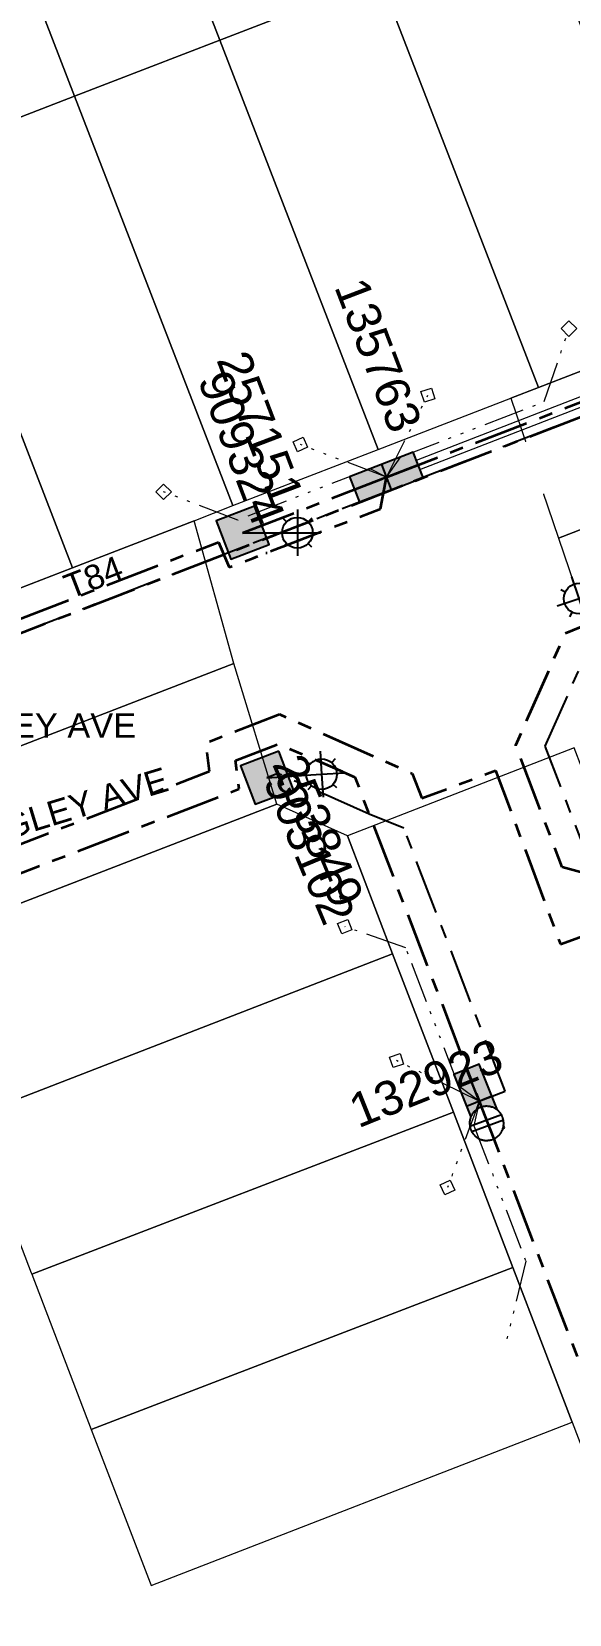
# Model space of a CAD drawing. Header units: metres. Extents: x 0 to 311505, y 0 to 6270811.
# Drawn here: x 310655.1 to 310694.4, y 6270060.7 to 6270176.5 of the extents above; entities that cross this region are included whole.
import ezdxf
from ezdxf import colors
from ezdxf.entities.mleader import LeaderData, LeaderLine
from ezdxf.enums import TextEntityAlignment as Align
from ezdxf.math import Vec2, Vec3

# ---------------------------------------------------------------- set-up
doc = ezdxf.new("R2010")
doc.units = ezdxf.units.M
doc.linetypes.add('Cable Exist UG', pattern=[7, 4, -1, 1, -1])
doc.linetypes.add('PHANTOMX2', pattern=[6.6, 3, -0.75, 0.2, -0.75, 0.2, -0.75, 0.2, -0.75])
doc.layers.get('0').update_dxf_attribs({"color": 6})
for name, color, linetype, lineweight in [('_User Miscellaneous1', 30, 'Continuous', 13), ('_User_HV_Exist', 1, 'Continuous', 35), ('_User_LV_Exist', 5, 'Continuous', 35), ('Cadastre Land Parcels_SP_EXT', 118, 'Continuous', 15), ('Cadastre Roads_SP_EXT', 218, 'Continuous', 15), ('Mains_HV_EXT', 13, 'Continuous', 25), ('Mains_LV_EXT', 163, 'Continuous', 25), ('Mains_LV_SL_EXT', 135, 'Continuous', 25), ('Services_SP_EXT', 42, 'PHANTOMX2', 20)]:
    doc.layers.add(name, color=color, linetype=linetype, lineweight=lineweight)
for name, color, linetype in [('Equip_LV_EXT', 7, 'Continuous'), ('Equip_SP_SL_EXT', 7, 'Continuous'), ('Notes', 7, 'Continuous'), ('SupportsUG_SP_LV_EXT', 7, 'Continuous'), ('SupportsUG_SP_LV_SL_EXT', 7, 'Continuous')]:
    doc.layers.add(name, color=color, linetype=linetype)
doc.styles.add('ARIAL', font='arial.ttf', dxfattribs={"height": 2})
doc.styles.add('COLUMN_LABEL', font='arial.ttf', dxfattribs={"height": 2})
doc.styles.add('iecARIAL', font='arial.ttf', dxfattribs={"height": 2})
doc.styles.add('POLE_LABEL', font='arial.ttf', dxfattribs={"height": 2})
doc.styles.add('SL_LABEL', font='arial.ttf', dxfattribs={"height": 2})
doc.styles.get("Standard").update_dxf_attribs({"font": 'arial.ttf'})

# ---------------------------------------------------------------- blocks, each defined once
blk = doc.blocks.new('COLUMN_EXT')
blk.add_hatch(color=256).paths.add_polyline_path([(1.5, -1.5), (1.5, 1.5), (-1.5, 1.5), (-1.5, -1.5)])
blk.add_lwpolyline([(1.5, 1.5), (-1.5, 1.5), (-1.5, -1.5), (1.5, -1.5)], close=True)
at = {"flags": 1}
blk.add_attdef('Z', (-1.81, 2.35), '', height=0.2, rotation=180, dxfattribs=at)
at = {"flags": 9}
for tag, p in [('STREETNAME', (-1.81, 1.6)), ('LOCATION', (-1.81, 1.4)), ('SUBURB', (-1.81, 1.8)), ('LEGEND', (-1.81, 1.2)), ('NOTES', (-1.81, 2)), ('COLUMN_TYPE', (-1.81, 0.4)), ('OWNED_BY', (-1.81, 0.6)), ('USAGE', (-1.81, 1)), ('STATE', (-1.81, 0.8))]:
    blk.add_attdef(tag, text='', height=0.2, rotation=180, dxfattribs=at).set_placement(p, align=Align.MIDDLE_LEFT)
for tag, style, p in [('STRUCTURE_PLANT_NUMBER', 'POLE_LABEL', (-1.81, -0.03)), ('STREET_CODE', 'COLUMN_LABEL', (-1.81, 0.2))]:
    blk.add_attdef(tag, text='', height=0.2, rotation=180, dxfattribs=dict(at, style=style)).set_placement(p, align=Align.MIDDLE_LEFT)
at = {"style": 'COLUMN_LABEL', "width": 0.9, "flags": 8}
blk.add_attdef('ASSET_NUM', text='', height=2, rotation=270, dxfattribs=at).set_placement((2, -4), align=Align.MIDDLE_LEFT)
blk = doc.blocks.new('PILLAR_EXT')
blk.add_hatch(color=256).paths.add_polyline_path([(-2.5, 1), (-2.5, -1), (2.5, -1), (2.5, 1)])
for p, q in [((-2.5, 0), (2.5, 0)), ((0, 1), (0, -1))]:
    blk.add_line(p, q)
at = {"ltscale": 10}
blk.add_line((2.5, 0), (-2.5, 0), dxfattribs=at)
blk.add_lwpolyline([(-2.5, -1), (-1.25, -1), (1.25, -1), (2.5, -1), (2.5, 1), (-2.5, 1)], close=True)
at = {"width": 0.9, "flags": 8}
blk.add_attdef('ASSET_NUM', text='', height=2, rotation=90, dxfattribs=at).set_placement((-2, 4), align=Align.MIDDLE_LEFT)
for tag, p, flags in [('OWNED_BY', (0, -0.2), 9), ('STATE', (0, -0.4), 9), ('SUPPORT_TYPE', (0, -0.6), 9), ('USAGE', (0, -0.8), 9), ('LEGEND', (0, -1), 9), ('LOCATION', (0, -1.2), 9), ('STREETNAME', (0, -1.8), 9), ('SUBURB', (0, -2), 1), ('NOTES', (0, -1.4), 9), ('PARENT', (0, -1.6), 9)]:
    blk.add_attdef(tag, p, '', height=0.2, dxfattribs=dict(flags=flags))
blk = doc.blocks.new('SL_LANTERN_EXT')
at = {"flags": 9}
for tag, p in [('LRATECODE', (-7.4, 0)), ('LOUTREACHVOCAB', (-7.2, 0)), ('LOUTREACH', (-7, 0)), ('LANTNUMBER', (-6.6, 0)), ('LNEW', (-6.4, 0)), ('LMASTVOCAB', (-6.2, 0)), ('LMAST', (-6, 0)), ('LLAMPVOCAB', (-5.8, 0)), ('LLAMP', (-5.6, 0)), ('LEXIST', (-5.4, 0)), ('LCHARGE3PERCENT', (-5.2, 0)), ('LCHARGE3', (-5, 0)), ('LCHARGE2PERCENT', (-4.8, 0)), ('LCHARGE2', (-4.6, 0)), ('LCHARGE1PERCENT', (-4.4, 0)), ('LCHARGE1', (-4.2, 0)), ('LCATEGORY', (-4, 0)), ('LBRACKETVOCAB', (-3.8, 0)), ('LBRACKET', (-3.6, 0)), ('LKINGHEIGHT', (-3.4, 0)), ('CREPLACE', (-3.2, 0)), ('CREMOVE', (-3, 0)), ('CNUMBER', (-2.8, 0)), ('CNEW', (-2.6, 0)), ('CEXIST', (-2.4, 0)), ('USAGE', (-2.2, 0)), ('STATE', (-2, 0)), ('OWNED_BY', (-1.8, 0)), ('ORIENTATION', (-1.6, 0)), ('OPERATING_VOLTAGE', (-1.4, 0)), ('NO_PHASES', (-1.2, 0)), ('LANTERN_TYPE', (-1, 0)), ('LANTERN_PURPOSE', (-0.8, 0)), ('CONTROL_TYPE', (-0.6, 0)), ('CONSTRUCTED_VOLTAGE', (-0.4, 0))]:
    blk.add_attdef(tag, text='', height=0.001, rotation=270, dxfattribs=at).set_placement(p, align=Align.MIDDLE_LEFT)
at = {"style": 'SL_LABEL', "flags": 9}
blk.add_attdef('STREET_CODE', text='', height=0.001, rotation=270, dxfattribs=at).set_placement((0, 0), align=Align.MIDDLE_LEFT)
at = {"flags": 1}
blk.add_attdef('Z', (0, 0), '', height=0.001, rotation=270, dxfattribs=at)
at = {"width": 0.9}
blk.add_attdef('LNUMBER', text='', height=1, dxfattribs=at).set_placement((7, -1), align=Align.MIDDLE_LEFT)
at = {"flags": 9}
for tag, p in [('LREMOVE', (0, -7.6)), ('LREPLACE', (0, -7.8)), ('LTYPE', (0, -8)), ('LTYPEVOCAB', (0, -8.2)), ('LEGEND', (0, -8.4)), ('SUBURB', (0, -8.6)), ('STREETNAME', (0, -8.8)), ('LOCATION', (0, -9)), ('NOTES', (0, -9.2)), ('MAINTAINED_BY', (0, -9.86))]:
    blk.add_attdef(tag, text='', height=0.001, dxfattribs=at).set_placement(p, align=Align.MIDDLE_LEFT)
blk.add_attdef('OPERATED_BY', (0, -9.61), '', height=0.001, dxfattribs=at)
at = {"transparency": 33554687}
blk.add_wipeout([(5.69, 0), (5.06, -1.06), (4, -1.69), (2.94, -1.06), (2.31, 0), (2.94, 1.06), (4, 1.69), (5.06, 1.06)], dxfattribs=at)
for p, q in [((4, 1.69), (4, 0)), ((0, 0), (4, 0)), ((2.94, 1.06), (3.2, 0.8)), ((5.06, 1.06), (4.8, 0.8)), ((2.94, -1.06), (3.2, -0.8)), ((4, 0), (5.69, 0)), ((4, 0), (4, -1.69)), ((5.06, -1.06), (4.8, -0.8))]:
    blk.add_line(p, q)
blk.add_circle((4, 0), 1.12)
blk = doc.blocks.new('*U371')
at = {"width": 0.9}
blk.add_attdef('LNUMBER', text='', height=1, rotation=108.2715, dxfattribs=at).set_placement((-1.25, 6.96), align=Align.MIDDLE_LEFT)
at = {"flags": 9}
for tag, p in [('LRATECODE', (-7.4, 0)), ('LOUTREACHVOCAB', (-7.2, 0)), ('LOUTREACH', (-7, 0)), ('LANTNUMBER', (-6.6, 0)), ('LNEW', (-6.4, 0)), ('LMASTVOCAB', (-6.2, 0)), ('LMAST', (-6, 0)), ('LLAMPVOCAB', (-5.8, 0)), ('LLAMP', (-5.6, 0)), ('LEXIST', (-5.4, 0)), ('LCHARGE3PERCENT', (-5.2, 0)), ('LCHARGE3', (-5, 0)), ('LCHARGE2PERCENT', (-4.8, 0)), ('LCHARGE2', (-4.6, 0)), ('LCHARGE1PERCENT', (-4.4, 0)), ('LCHARGE1', (-4.2, 0)), ('LCATEGORY', (-4, 0)), ('LBRACKETVOCAB', (-3.8, 0)), ('LBRACKET', (-3.6, 0)), ('LKINGHEIGHT', (-3.4, 0)), ('CREPLACE', (-3.2, 0)), ('CREMOVE', (-3, 0)), ('CNUMBER', (-2.8, 0)), ('CNEW', (-2.6, 0)), ('CEXIST', (-2.4, 0)), ('USAGE', (-2.2, 0)), ('STATE', (-2, 0)), ('OWNED_BY', (-1.8, 0)), ('ORIENTATION', (-1.6, 0)), ('OPERATING_VOLTAGE', (-1.4, 0)), ('NO_PHASES', (-1.2, 0)), ('LANTERN_TYPE', (-1, 0)), ('LANTERN_PURPOSE', (-0.8, 0)), ('CONTROL_TYPE', (-0.6, 0)), ('CONSTRUCTED_VOLTAGE', (-0.4, 0))]:
    blk.add_attdef(tag, text='', height=0.001, rotation=270, dxfattribs=at).set_placement(p, align=Align.MIDDLE_LEFT)
at = {"style": 'SL_LABEL', "flags": 9}
blk.add_attdef('STREET_CODE', text='', height=0.001, rotation=270, dxfattribs=at).set_placement((0, 0), align=Align.MIDDLE_LEFT)
at = {"flags": 1}
blk.add_attdef('Z', (0, 0), '', height=0.001, rotation=270, dxfattribs=at)
at = {"flags": 9}
for tag, p in [('LREMOVE', (0, -7.6)), ('LREPLACE', (0, -7.8)), ('LTYPE', (0, -8)), ('LTYPEVOCAB', (0, -8.2)), ('LEGEND', (0, -8.4)), ('SUBURB', (0, -8.6)), ('STREETNAME', (0, -8.8)), ('LOCATION', (0, -9)), ('NOTES', (0, -9.2)), ('MAINTAINED_BY', (0, -9.86))]:
    blk.add_attdef(tag, text='', height=0.001, dxfattribs=at).set_placement(p, align=Align.MIDDLE_LEFT)
blk.add_attdef('OPERATED_BY', (0, -9.61), '', height=0.001, dxfattribs=at)
at = {"transparency": 33554687}
blk.add_wipeout([(-1.78, 5.4), (-0.58, 5.14), (0.35, 4.33), (0.09, 3.12), (-0.72, 2.2), (-1.93, 2.46), (-2.86, 3.27), (-2.59, 4.47)], dxfattribs=at)
for p, q in [((-1.25, 3.8), (-1.78, 5.4)), ((-0.58, 5.14), (-0.75, 4.8)), ((-2.86, 3.27), (-1.25, 3.8)), ((-2.59, 4.47), (-2.26, 4.3)), ((-1.25, 3.8), (0.35, 4.33)), ((0, 0), (-1.25, 3.8)), ((-1.93, 2.46), (-1.76, 2.79)), ((0.09, 3.12), (-0.25, 3.29))]:
    blk.add_line(p, q)
blk.add_circle((-1.25, 3.8), 1.12)
blk = doc.blocks.new('CCP_EXT')
at = {"flags": 9}
for tag, p in [('STATE', (0, -1.8)), ('LEGEND', (0, -1.4)), ('LIFE_SUPPORT', (0, -1.6)), ('NOTES', (0, -2))]:
    blk.add_attdef(tag, text='', height=0.2, dxfattribs=at).set_placement(p, align=Align.MIDDLE_LEFT)
at = {"transparency": 33554687}
blk.add_wipeout([(0, 0.57), (0.57, 0), (0, -0.57), (-0.57, 0)], dxfattribs=at)
blk.add_lwpolyline([(-0.57, 0), (0, 0.57), (0.57, 0), (0, -0.57), (-0.57, 0)])
at = {"flags": 1}
blk.add_attdef('Z', (0, 0), '', height=0.2, dxfattribs=at)
at = {"flags": 9}
for tag, p in [('CCP_TYPE', (0, 0)), ('CONSTRUCTED_VOLTAGE', (0, -0.2)), ('OPERATING_VOLTAGE', (0, -0.6)), ('ORIENTATION', (0, -0.8)), ('OWNED_BY', (0, -1)), ('NO_PHASES', (0, -0.4)), ('USAGE', (0, -1.2))]:
    blk.add_attdef(tag, text='', height=0.2, dxfattribs=at).set_placement(p, align=Align.MIDDLE_LEFT)
blk = doc.blocks.new('LV_UG_LINKS_CLOSED_EXT')
at = {"layer": 'Equip_LV_EXT'}
for tag, flags, p in [('ACTUAL_STATUS', 9, (3, -2)), ('CONSTRUCTED_VOLTAGE', 9, (3, -2.2)), ('NO_PHASES', 9, (3, -2.4)), ('OPERATING_VOLTAGE', 9, (3, -2.6)), ('ORIENTATION', 9, (3, -2.8)), ('STATE', 9, (3, -3)), ('SWITCH_TYPE', 9, (3, -3.2)), ('USAGE', 9, (3, -3.4)), ('OWNED_BY', 9, (3, -3.8)), ('OPERATED_BY', 9, (3, -4)), ('TYPE', 9, (3, -4.6)), ('NOTES', 9, (3, -3.6)), ('MAINTAINED_BY', 9, (3, -4.2)), ('NUMBER_OF_PHASES', 9, (3, -4.4)), ('Z', 1, (3, -4.8))]:
    blk.add_attdef(tag, text='', height=0.2, dxfattribs=dict(at, flags=flags)).set_placement(p, align=Align.MIDDLE_LEFT)
at = {"transparency": 33554687}
blk.add_wipeout([(4, 1.25), (3.97, 1.25), (3.94, 1.25), (3.91, 1.25), (3.88, 1.24), (3.85, 1.24), (3.82, 1.24), (3.79, 1.23), (3.76, 1.23), (3.73, 1.22), (3.7, 1.21), (3.67, 1.2), (3.64, 1.2), (3.61, 1.19), (3.58, 1.18), (3.55, 1.17), (3.52, 1.15), (3.49, 1.14), (3.47, 1.13), (3.44, 1.12), (3.41, 1.1), (3.38, 1.09), (3.36, 1.07), (3.33, 1.06), (3.31, 1.04), (3.28, 1.02), (3.26, 1), (3.23, 0.99), (3.21, 0.97), (3.18, 0.95), (3.16, 0.93), (3.14, 0.91), (3.12, 0.88), (3.09, 0.86), (3.07, 0.84), (3.05, 0.82), (3.03, 0.79), (3.01, 0.77), (3, 0.74), (2.98, 0.72), (2.96, 0.69), (2.94, 0.67), (2.93, 0.64), (2.91, 0.62), (2.9, 0.59), (2.88, 0.56), (2.87, 0.53), (2.86, 0.51), (2.85, 0.48), (2.83, 0.45), (2.82, 0.42), (2.81, 0.39), (2.8, 0.36), (2.8, 0.33), (2.79, 0.3), (2.78, 0.27), (2.77, 0.24), (2.77, 0.21), (2.76, 0.18), (2.76, 0.15), (2.76, 0.12), (2.75, 0.09), (2.75, 0.06), (2.75, 0.03), (2.75, 0), (2.75, -0.03), (2.75, -0.06), (2.75, -0.09), (2.76, -0.12), (2.76, -0.15), (2.76, -0.18), (2.77, -0.21), (2.77, -0.24), (2.78, -0.27), (2.79, -0.3), (2.8, -0.33), (2.8, -0.36), (2.81, -0.39), (2.82, -0.42), (2.83, -0.45), (2.85, -0.48), (2.86, -0.51), (2.87, -0.53), (2.88, -0.56), (2.9, -0.59), (2.91, -0.62), (2.93, -0.64), (2.94, -0.67), (2.96, -0.69), (2.98, -0.72), (3, -0.74), (3.01, -0.77), (3.03, -0.79), (3.05, -0.82), (3.07, -0.84), (3.09, -0.86), (3.12, -0.88), (3.14, -0.91), (3.16, -0.93), (3.18, -0.95), (3.21, -0.97), (3.23, -0.99), (3.26, -1), (3.28, -1.02), (3.31, -1.04), (3.33, -1.06), (3.36, -1.07), (3.38, -1.09), (3.41, -1.1), (3.44, -1.12), (3.47, -1.13), (3.49, -1.14), (3.52, -1.15), (3.55, -1.17), (3.58, -1.18), (3.61, -1.19), (3.64, -1.2), (3.67, -1.2), (3.7, -1.21), (3.73, -1.22), (3.76, -1.23), (3.79, -1.23), (3.82, -1.24), (3.85, -1.24), (3.88, -1.24), (3.91, -1.25), (3.94, -1.25), (3.97, -1.25), (4, -1.25), (4.03, -1.25), (4.06, -1.25), (4.09, -1.25), (4.12, -1.24), (4.15, -1.24), (4.18, -1.24), (4.21, -1.23), (4.24, -1.23), (4.27, -1.22), (4.3, -1.21), (4.33, -1.2), (4.36, -1.2), (4.39, -1.19), (4.42, -1.18), (4.45, -1.17), (4.48, -1.15), (4.51, -1.14), (4.53, -1.13), (4.56, -1.12), (4.59, -1.1), (4.62, -1.09), (4.64, -1.07), (4.67, -1.06), (4.69, -1.04), (4.72, -1.02), (4.74, -1), (4.77, -0.99), (4.79, -0.97), (4.82, -0.95), (4.84, -0.93), (4.86, -0.91), (4.88, -0.88), (4.91, -0.86), (4.93, -0.84), (4.95, -0.82), (4.97, -0.79), (4.99, -0.77), (5, -0.74), (5.02, -0.72), (5.04, -0.69), (5.06, -0.67), (5.07, -0.64), (5.09, -0.62), (5.1, -0.59), (5.12, -0.56), (5.13, -0.53), (5.14, -0.51), (5.15, -0.48), (5.17, -0.45), (5.18, -0.42), (5.19, -0.39), (5.2, -0.36), (5.2, -0.33), (5.21, -0.3), (5.22, -0.27), (5.23, -0.24), (5.23, -0.21), (5.24, -0.18), (5.24, -0.15), (5.24, -0.12), (5.25, -0.09), (5.25, -0.06), (5.25, -0.03), (5.25, 0), (5.25, 0.03), (5.25, 0.06), (5.25, 0.09), (5.24, 0.12), (5.24, 0.15), (5.24, 0.18), (5.23, 0.21), (5.23, 0.24), (5.22, 0.27), (5.21, 0.3), (5.2, 0.33), (5.2, 0.36), (5.19, 0.39), (5.18, 0.42), (5.17, 0.45), (5.15, 0.48), (5.14, 0.51), (5.13, 0.53), (5.12, 0.56), (5.1, 0.59), (5.09, 0.62), (5.07, 0.64), (5.06, 0.67), (5.04, 0.69), (5.02, 0.72), (5, 0.74), (4.99, 0.77), (4.97, 0.79), (4.95, 0.82), (4.93, 0.84), (4.91, 0.86), (4.88, 0.88), (4.86, 0.91), (4.84, 0.93), (4.82, 0.95), (4.79, 0.97), (4.77, 0.99), (4.74, 1), (4.72, 1.02), (4.69, 1.04), (4.67, 1.06), (4.64, 1.07), (4.62, 1.09), (4.59, 1.1), (4.56, 1.12), (4.53, 1.13), (4.51, 1.14), (4.48, 1.15), (4.45, 1.17), (4.42, 1.18), (4.39, 1.19), (4.36, 1.2), (4.33, 1.2), (4.3, 1.21), (4.27, 1.22), (4.24, 1.23), (4.21, 1.23), (4.18, 1.24), (4.15, 1.24), (4.12, 1.24), (4.09, 1.25), (4.06, 1.25), (4.03, 1.25)], dxfattribs=at).dxf.layer = 'Equip_LV_EXT'
at = {"layer": 'Equip_LV_EXT'}
for p, q in [((3.79, 1.23), (3.79, -1.23)), ((4.21, 1.23), (4.21, -1.23))]:
    blk.add_line(p, q, dxfattribs=at)
at = {"layer": 'Equip_LV_EXT', "flags": 128}
blk.add_lwpolyline([(4, 1.25), (3.97, 1.25), (3.94, 1.25), (3.91, 1.25), (3.88, 1.24), (3.85, 1.24), (3.82, 1.24), (3.79, 1.23), (3.76, 1.23), (3.73, 1.22), (3.7, 1.21), (3.67, 1.2), (3.64, 1.2), (3.61, 1.19), (3.58, 1.18), (3.55, 1.17), (3.52, 1.15), (3.49, 1.14), (3.47, 1.13), (3.44, 1.12), (3.41, 1.1), (3.38, 1.09), (3.36, 1.07), (3.33, 1.06), (3.31, 1.04), (3.28, 1.02), (3.26, 1), (3.23, 0.99), (3.21, 0.97), (3.18, 0.95), (3.16, 0.93), (3.14, 0.91), (3.12, 0.88), (3.09, 0.86), (3.07, 0.84), (3.05, 0.82), (3.03, 0.79), (3.01, 0.77), (3, 0.74), (2.98, 0.72), (2.96, 0.69), (2.94, 0.67), (2.93, 0.64), (2.91, 0.62), (2.9, 0.59), (2.88, 0.56), (2.87, 0.53), (2.86, 0.51), (2.85, 0.48), (2.83, 0.45), (2.82, 0.42), (2.81, 0.39), (2.8, 0.36), (2.8, 0.33), (2.79, 0.3), (2.78, 0.27), (2.77, 0.24), (2.77, 0.21), (2.76, 0.18), (2.76, 0.15), (2.76, 0.12), (2.75, 0.09), (2.75, 0.06), (2.75, 0.03), (2.75, 0), (2.75, -0.03), (2.75, -0.06), (2.75, -0.09), (2.76, -0.12), (2.76, -0.15), (2.76, -0.18), (2.77, -0.21), (2.77, -0.24), (2.78, -0.27), (2.79, -0.3), (2.8, -0.33), (2.8, -0.36), (2.81, -0.39), (2.82, -0.42), (2.83, -0.45), (2.85, -0.48), (2.86, -0.51), (2.87, -0.53), (2.88, -0.56), (2.9, -0.59), (2.91, -0.62), (2.93, -0.64), (2.94, -0.67), (2.96, -0.69), (2.98, -0.72), (3, -0.74), (3.01, -0.77), (3.03, -0.79), (3.05, -0.82), (3.07, -0.84), (3.09, -0.86), (3.12, -0.88), (3.14, -0.91), (3.16, -0.93), (3.18, -0.95), (3.21, -0.97), (3.23, -0.99), (3.26, -1), (3.28, -1.02), (3.31, -1.04), (3.33, -1.06), (3.36, -1.07), (3.38, -1.09), (3.41, -1.1), (3.44, -1.12), (3.47, -1.13), (3.49, -1.14), (3.52, -1.15), (3.55, -1.17), (3.58, -1.18), (3.61, -1.19), (3.64, -1.2), (3.67, -1.2), (3.7, -1.21), (3.73, -1.22), (3.76, -1.23), (3.79, -1.23), (3.82, -1.24), (3.85, -1.24), (3.88, -1.24), (3.91, -1.25), (3.94, -1.25), (3.97, -1.25), (4, -1.25), (4.03, -1.25), (4.06, -1.25), (4.09, -1.25), (4.12, -1.24), (4.15, -1.24), (4.18, -1.24), (4.21, -1.23), (4.24, -1.23), (4.27, -1.22), (4.3, -1.21), (4.33, -1.2), (4.36, -1.2), (4.39, -1.19), (4.42, -1.18), (4.45, -1.17), (4.48, -1.15), (4.51, -1.14), (4.53, -1.13), (4.56, -1.12), (4.59, -1.1), (4.62, -1.09), (4.64, -1.07), (4.67, -1.06), (4.69, -1.04), (4.72, -1.02), (4.74, -1), (4.77, -0.99), (4.79, -0.97), (4.82, -0.95), (4.84, -0.93), (4.86, -0.91), (4.88, -0.88), (4.91, -0.86), (4.93, -0.84), (4.95, -0.82), (4.97, -0.79), (4.99, -0.77), (5, -0.74), (5.02, -0.72), (5.04, -0.69), (5.06, -0.67), (5.07, -0.64), (5.09, -0.62), (5.1, -0.59), (5.12, -0.56), (5.13, -0.53), (5.14, -0.51), (5.15, -0.48), (5.17, -0.45), (5.18, -0.42), (5.19, -0.39), (5.2, -0.36), (5.2, -0.33), (5.21, -0.3), (5.22, -0.27), (5.23, -0.24), (5.23, -0.21), (5.24, -0.18), (5.24, -0.15), (5.24, -0.12), (5.25, -0.09), (5.25, -0.06), (5.25, -0.03), (5.25, 0), (5.25, 0.03), (5.25, 0.06), (5.25, 0.09), (5.24, 0.12), (5.24, 0.15), (5.24, 0.18), (5.23, 0.21), (5.23, 0.24), (5.22, 0.27), (5.21, 0.3), (5.2, 0.33), (5.2, 0.36), (5.19, 0.39), (5.18, 0.42), (5.17, 0.45), (5.15, 0.48), (5.14, 0.51), (5.13, 0.53), (5.12, 0.56), (5.1, 0.59), (5.09, 0.62), (5.07, 0.64), (5.06, 0.67), (5.04, 0.69), (5.02, 0.72), (5, 0.74), (4.99, 0.77), (4.97, 0.79), (4.95, 0.82), (4.93, 0.84), (4.91, 0.86), (4.88, 0.88), (4.86, 0.91), (4.84, 0.93), (4.82, 0.95), (4.79, 0.97), (4.77, 0.99), (4.74, 1), (4.72, 1.02), (4.69, 1.04), (4.67, 1.06), (4.64, 1.07), (4.62, 1.09), (4.59, 1.1), (4.56, 1.12), (4.53, 1.13), (4.51, 1.14), (4.48, 1.15), (4.45, 1.17), (4.42, 1.18), (4.39, 1.19), (4.36, 1.2), (4.33, 1.2), (4.3, 1.21), (4.27, 1.22), (4.24, 1.23), (4.21, 1.23), (4.18, 1.24), (4.15, 1.24), (4.12, 1.24), (4.09, 1.25), (4.06, 1.25), (4.03, 1.25)], close=True, dxfattribs=at)

msp = doc.modelspace()

# ---------------------------------------------------------------- linework, layer by layer
at = {"layer": '_User Miscellaneous1'}
for p in [(310683.2, 6270145.15), (310683.46, 6270144.47)]:
    msp.add_line(p, (310683.33, 6270144.81), dxfattribs=at)
at = {"layer": 'Cadastre Land Parcels_SP_EXT', "linetype": 'Continuous'}
for points in [[(310680.56, 6270180.42), (310668.98, 6270210.38), (310657.24, 6270205.84), (310668.82, 6270175.88), (310680.56, 6270180.42)], [(310668.82, 6270175.88), (310657.24, 6270205.84), (310646.62, 6270201.74), (310658.2, 6270171.78), (310668.82, 6270175.88)], [(310658.2, 6270171.78), (310646.62, 6270201.74), (310634.89, 6270197.2), (310646.47, 6270167.24), (310658.2, 6270171.78)], [(310703.74, 6270154.95), (310692.16, 6270184.9), (310680.56, 6270180.42), (310692.14, 6270150.47), (310703.74, 6270154.95)], [(310690.11, 6270149.68), (310692.14, 6270150.47), (310680.56, 6270180.42), (310668.82, 6270175.88), (310680.4, 6270145.93), (310690.11, 6270149.68)], [(310680.4, 6270145.93), (310668.82, 6270175.88), (310658.2, 6270171.78), (310669.78, 6270141.83), (310680.4, 6270145.93)], [(310666.94, 6270140.73), (310669.78, 6270141.83), (310658.2, 6270171.78), (310646.47, 6270167.24), (310658.05, 6270137.29), (310666.94, 6270140.73)], [(310658.05, 6270137.29), (310646.47, 6270167.24), (310635.11, 6270162.85), (310646.68, 6270132.9), (310658.05, 6270137.29)], [(310681.46, 6270109.06), (310678.15, 6270117.69), (310672.98, 6270119.99), (310645.91, 6270109.53), (310650.65, 6270097.15), (310650.66, 6270097.12), (310681.46, 6270109.06)], [(310685.9, 6270097.48), (310681.46, 6270109.06), (310650.66, 6270097.12), (310655.03, 6270085.72), (310655.08, 6270085.61), (310685.9, 6270097.48)], [(310690.25, 6270086.12), (310685.9, 6270097.48), (310655.08, 6270085.61), (310659.42, 6270074.27), (310659.42, 6270074.25), (310690.25, 6270086.12)], [(310694.6, 6270074.79), (310690.25, 6270086.12), (310659.42, 6270074.25), (310663.73, 6270063.05), (310663.8, 6270062.86), (310694.6, 6270074.79)]]:
    msp.add_lwpolyline(points, close=True, dxfattribs=at)

# ---------------------------------------------------------------- block references
at = {"layer": 'Equip_SP_SL_EXT'}
ref = msp.add_blockref('*U371', (310696.35, 6270131.23), dxfattribs=at)
ref.add_attrib('ASSET_NUM', '253850', dxfattribs={"layer": '0', "height": 2.5, "rotation": 291.1134, "style": 'iecARIAL'}).set_placement((310697.85, 6270132.73), align=Align.MIDDLE_LEFT)
at = {"layer": 'SupportsUG_SP_LV_EXT'}
ref = msp.add_blockref('PILLAR_EXT', (310681, 6270143.91), dxfattribs=dict(at, rotation=21.12059417816225))
ref.add_attrib('ASSET_NUM', '135763', dxfattribs={"layer": '0', "height": 2.5, "rotation": 290.9376, "style": 'iecARIAL'}).set_placement((310682.5, 6270147.41), align=Align.MIDDLE_RIGHT)
ref = msp.add_blockref('PILLAR_EXT', (310687.79, 6270098.28), dxfattribs=dict(at, rotation=111.8917601587761))
ref.add_attrib('ASSET_NUM', '132923', dxfattribs={"layer": '0', "height": 2.5, "rotation": 21.8918, "style": 'iecARIAL'}).set_placement((310689.29, 6270101.78), align=Align.MIDDLE_RIGHT)
at = {"layer": 'SupportsUG_SP_LV_SL_EXT'}
ref = msp.add_blockref('COLUMN_EXT', (310670.49, 6270139.85), dxfattribs=dict(at, rotation=21.12057645221456))
ref.add_attrib('ASSET_NUM', '909324', dxfattribs={"layer": '0', "height": 2.5, "rotation": 290.8247, "style": 'COLUMN_LABEL'}).set_placement((310672.49, 6270140.6), align=Align.MIDDLE_RIGHT)
ref = msp.add_blockref('COLUMN_EXT', (310672.27, 6270121.93), dxfattribs=dict(at, rotation=20.65396252593113))
ref.add_attrib('ASSET_NUM', '903102', dxfattribs={"layer": '0', "height": 2.5, "rotation": 292.7433, "style": 'COLUMN_LABEL'}).set_placement((310674.27, 6270122.68), align=Align.TOP_LEFT)

# ---------------------------------------------------------------- texts
at = {"layer": 'Cadastre Roads_SP_EXT'}
msp.add_text('HEADINGLEY AVE', height=1.8, dxfattribs=at).set_placement((310640.76, 6270124.85))
msp.add_text('HEADINGLEY AVE', height=1.8, rotation=16.9174, dxfattribs=at).set_placement((310644.21, 6270114.63))
at = {"layer": 'Mains_LV_EXT'}
msp.add_text('T84', height=1.8, rotation=21.1207, dxfattribs=at).set_placement((310657.87, 6270134.98))

# ---------------------------------------------------------------- next in the draw order: linework, layer by layer
at = {"layer": 'Mains_LV_SL_EXT', "color": 4, "linetype": 'Cable Exist UG'}
msp.add_lwpolyline([(310696.27, 6270114.72), (310692.62, 6270124.25), (310695.59, 6270130.94), (310696.35, 6270131.23)], dxfattribs=at)

# ---------------------------------------------------------------- next in the draw order: block references
at = {"layer": 'Equip_SP_SL_EXT'}
ref = msp.add_blockref('SL_LANTERN_EXT', (310670.49, 6270139.85), dxfattribs=at)
ref.add_attrib('ASSET_NUM', '257151', dxfattribs={"layer": '0', "height": 2.5, "rotation": 290.8247, "style": 'iecARIAL'}).set_placement((310671.99, 6270141.35), align=Align.BOTTOM_RIGHT)
ref = msp.add_blockref('SL_LANTERN_EXT', (310672.27, 6270121.93), dxfattribs=dict(at, rotation=3.692291552415381))
ref.add_attrib('ASSET_NUM', '253849', dxfattribs={"layer": '0', "height": 2.5, "rotation": 292.7433, "style": 'iecARIAL'}).set_placement((310673.77, 6270123.43), align=Align.MIDDLE_LEFT)
at = {"layer": 'Services_SP_EXT'}
for p in [(310694.36, 6270154.78), (310664.71, 6270142.84)]:
    msp.add_blockref('CCP_EXT', p, dxfattribs=at)
for p, rotation in [((310684.04, 6270149.91), 243.1205942609035), ((310677.96, 6270111.04), 336.5897228711742), ((310681.75, 6270101.24), 333.8917603126416), ((310685.48, 6270091.96), 69.89176024714924)]:
    msp.add_blockref('CCP_EXT', p, dxfattribs=dict(at, rotation=rotation))

# ---------------------------------------------------------------- next in the draw order: linework, layer by layer
at = {"layer": '_User_LV_Exist', "color": 6, "linetype": 'Cable Exist UG', "flags": 128}
for points in [[(310681, 6270143.91), (310726.23, 6270161.38)], [(310647.49, 6270130.97), (310659.49, 6270135.6), (310659.49, 6270135.6), (310668.72, 6270139.17), (310669.51, 6270137.33), (310669.51, 6270137.33), (310671.26, 6270138), (310672.24, 6270138.38), (310672.24, 6270138.38), (310680.58, 6270141.6), (310681, 6270143.91)]]:
    msp.add_lwpolyline(points, dxfattribs=at)
at = {"layer": '_User_LV_Exist', "linetype": 'Cable Exist UG', "flags": 128}
msp.add_lwpolyline([(310696.27, 6270114.72), (310693.87, 6270115.39), (310693.87, 6270115.39), (310690.46, 6270124.3), (310694.1, 6270132.5), (310696.9, 6270133.65), (310698.34, 6270132), (310698.34, 6270132), (310724.81, 6270142.22), (310748.2, 6270151.27), (310749.67, 6270153.97), (310749.67, 6270153.97), (310754.06, 6270155.66), (310762.27, 6270152.03), (310766.1, 6270142.07), (310770.31, 6270131.21), (310768.76, 6270129.68)], dxfattribs=at)
at = {"layer": '_User_LV_Exist', "color": 4, "linetype": 'Cable Exist UG', "flags": 128}
msp.add_lwpolyline([(310670.49, 6270139.85), (310681, 6270143.91)], dxfattribs=at)
at = {"layer": 'Cadastre Roads_SP_EXT', "linetype": 'Continuous'}
for points in [[(310750.4, 6270161.41), (310746.21, 6270171.36), (310737.03, 6270167.82), (310725.68, 6270163.43), (310714.36, 6270159.05), (310703.74, 6270154.95), (310692.14, 6270150.47), (310690.11, 6270149.68), (310693.59, 6270139.46), (310750.4, 6270161.41)], [(310725.5, 6270140.28), (310753.93, 6270151.26), (310750.4, 6270161.41), (310693.59, 6270139.46), (310697.05, 6270129.29), (310725.5, 6270140.28)], [(310669.84, 6270130.28), (310666.94, 6270140.73), (310658.05, 6270137.29), (310646.68, 6270132.9), (310635.34, 6270128.51), (310611.07, 6270119.13), (310615.21, 6270109.17), (310669.84, 6270130.28)], [(310645.91, 6270109.53), (310672.98, 6270119.99), (310669.84, 6270130.28), (310615.21, 6270109.17), (310618.83, 6270099.06), (310645.91, 6270109.53)]]:
    msp.add_lwpolyline(points, close=True, dxfattribs=at)
msp.add_lwpolyline([(310719.25, 6270060.21), (310715.51, 6270069.96), (310711.17, 6270081.29), (310706.85, 6270092.54), (310702.46, 6270104), (310698.11, 6270115.35), (310694.75, 6270124.11), (310678.15, 6270117.69), (310681.46, 6270109.06), (310685.9, 6270097.48), (310690.25, 6270086.12), (310694.6, 6270074.79), (310698.96, 6270063.41), (310702.86, 6270053.24)], dxfattribs=at)
at = {"layer": 'Services_SP_EXT'}
for points in [[(310681, 6270143.91), (310682.06, 6270145.39), (310682.06, 6270145.39), (310692.55, 6270149.44), (310694.36, 6270154.78)], [(310681, 6270143.91), (310684.04, 6270149.91)], [(310681, 6270143.91), (310679.82, 6270144.53), (310679.82, 6270144.53), (310670.13, 6270140.78), (310664.71, 6270142.84)]]:
    msp.add_lwpolyline(points, dxfattribs=at)

# ---------------------------------------------------------------- next in the draw order: block references
at = {"layer": 'Services_SP_EXT', "rotation": 339.1205940295848}
msp.add_blockref('CCP_EXT', (310674.71, 6270146.3), dxfattribs=at)

# ---------------------------------------------------------------- next in the draw order: linework, layer by layer
at = {"layer": 'Mains_HV_EXT', "linetype": 'Cable Exist UG'}
msp.add_lwpolyline([(310741.19, 6270203.73), (310751.74, 6270176.25), (310748.45, 6270169.03), (310746.94, 6270168.31), (310746.94, 6270168.31), (310738.14, 6270164.91), (310726.79, 6270160.53), (310726.79, 6270160.53), (310715.47, 6270156.15), (310704.85, 6270152.05), (310704.85, 6270152.05), (310693.25, 6270147.57), (310681.51, 6270143.04), (310681.51, 6270143.04), (310670.9, 6270138.94), (310647.52, 6270129.91), (310647.52, 6270129.91), (310636.46, 6270125.63), (310634.66, 6270124.99), (310632.54, 6270130.45), (310631.02, 6270131.68)], dxfattribs=at)
at = {"layer": 'Services_SP_EXT'}
msp.add_lwpolyline([(310681, 6270143.91), (310674.71, 6270146.3)], dxfattribs=at)

# ---------------------------------------------------------------- next in the draw order: block references
at = {"layer": 'Equip_LV_EXT', "rotation": 289.9831067384488}
msp.add_blockref('LV_UG_LINKS_CLOSED_EXT', (310686.97, 6270100.41), dxfattribs=at)

# ---------------------------------------------------------------- next in the draw order: linework, layer by layer
at = {"layer": '_User_LV_Exist', "linetype": 'Cable Exist UG', "flags": 128}
for points in [[(310622.76, 6270088.67), (310612.92, 6270086.76), (310612.92, 6270086.76), (310610.07, 6270094.15), (310614.39, 6270103.87), (310619.18, 6270105.69), (310620.68, 6270104.16), (310668.06, 6270122.41), (310667.79, 6270124.49), (310673.18, 6270126.57), (310682.89, 6270122.25), (310683.59, 6270120.43), (310688.99, 6270122.45), (310688.99, 6270122.45), (310693.73, 6270109.75), (310697.67, 6270111.2), (310696.27, 6270114.72)], [(310622.76, 6270088.67), (310614.64, 6270087.81), (310614.64, 6270087.81), (310612.23, 6270094.09), (310615.88, 6270102.29), (310618.67, 6270103.35), (310620.17, 6270101.82), (310620.17, 6270101.82), (310670.24, 6270121.11), (310669.97, 6270123.19), (310669.97, 6270123.19), (310673.12, 6270124.4), (310678.69, 6270121.98), (310687.79, 6270098.28)], [(310687.79, 6270098.28), (310700.84, 6270064.22)]]:
    msp.add_lwpolyline(points, dxfattribs=at)
at = {"layer": 'Mains_LV_SL_EXT', "color": 4, "linetype": 'Cable Exist UG'}
msp.add_lwpolyline([(310687.79, 6270098.28), (310689.68, 6270099.01), (310689.68, 6270099.01), (310682.28, 6270118.24), (310679.75, 6270119.27), (310673.07, 6270122.24), (310672.27, 6270121.93)], dxfattribs=at)
at = {"layer": 'Services_SP_EXT'}
for points in [[(310687.79, 6270098.28), (310686.3, 6270099.37), (310686.3, 6270099.37), (310682.42, 6270109.5), (310677.96, 6270111.04)], [(310687.79, 6270098.28), (310681.75, 6270101.24)], [(310687.79, 6270098.28), (310685.48, 6270091.96)], [(310687.79, 6270098.28), (310687.41, 6270096.48), (310687.41, 6270096.48), (310691.21, 6270086.57), (310689.71, 6270080.44)]]:
    msp.add_lwpolyline(points, dxfattribs=at)

# ---------------------------------------------------------------- next in the draw order: texts
at = {"layer": '_User Miscellaneous1', "insert": (310718.92, 6270156.13), "char_height": 2, "width": 62.6229, "attachment_point": 2, "rotation": 21.1206, "style": 'ARIAL', "bg_fill": 2}
msp.add_mtext('HEADINGLEY          AVENUE', dxfattribs=at)

# ---------------------------------------------------------------- next in the draw order: linework, layer by layer
at = {"layer": '_User Miscellaneous1'}
for p, q in [((310683.2, 6270145.15), (310745.11, 6270169.16)), ((310683.46, 6270144.47), (310745.37, 6270168.48))]:
    msp.add_line(p, q, dxfattribs=at)
at = {"layer": '_User_HV_Exist', "linetype": 'Cable Exist UG', "flags": 128}
msp.add_lwpolyline([(310619.93, 6270133.72), (310613.87, 6270131.38), (310618.73, 6270118.79), (310748.47, 6270168.9), (310751.77, 6270176.35), (310706.87, 6270292.6), (310701.2, 6270307.27), (310701.01, 6270307.75), (310716.37, 6270314.02), (310719.67, 6270321.47), (310770.49, 6270341.1), (310777.95, 6270337.8), (310782.2, 6270326.77), (310759.91, 6270318.14)], dxfattribs=at)

# ---------------------------------------------------------------- next in the draw order: leaders
at = {"layer": 'Notes'}
ml = msp.add_multileader_mtext('Standard', dxfattribs=at)
ml.set_content('Constructed under  \\PURS15861', color=256)
ml.set_leader_properties()
ml.build(insert=Vec2(0, 0))
ml.multileader.update_dxf_attribs({"leader_type": 2, "has_text_frame": 1, "text_left_attachment_type": 2, "text_right_attachment_type": 2, "dogleg_length": 0.01})
ctx = ml.context
ctx.base_point, ctx.char_height, ctx.plane_origin, ctx.plane_x_axis, ctx.plane_y_axis = Vec3(310975.19, 6270395.78), 1.8, Vec3(312213.89, 6270750.77), Vec3(0.932874, 0.360203), Vec3(-0.360203, 0.932874)
ctx.left_attachment, ctx.right_attachment, ctx.text_align_type = 2, 2, 1
notes = []
notes.append((ctx, [(0, (0, 0, 0), (0, 0), (1, 0), 1, [])]))
ctx.mtext.insert, ctx.mtext.text_direction, ctx.mtext.rotation, ctx.mtext.width, ctx.mtext.alignment, ctx.mtext.flow_direction = Vec3(310985.78, 6270402.49), Vec3(0.932874, 0.360203), 0.368486, 20.9235, 2, 5
ctx.mtext.has_bg_fill, ctx.mtext.bg_color, ctx.mtext.bg_scale_factor, ctx.mtext.bg_transparency, ctx.mtext.use_window_bg_color = 1, -1073741824, 2, 0, 1
for ctx, leaders in notes:
    for number, flags, end, landing, length, lines in leaders:
        leader = LeaderData()
        leader.index, (leader.has_last_leader_line, leader.has_dogleg_vector, leader.attachment_direction) = number, flags
        leader.last_leader_point, leader.dogleg_vector, leader.dogleg_length = Vec3(end), Vec3(landing), length
        for number, points, colour, breaks in lines:
            line = LeaderLine()
            line.index, line.vertices, line.color, line.breaks = number, Vec3.list(points), colors.encode_raw_color(colour), breaks
            leader.lines.append(line)
        ctx.leaders.append(leader)

# ---------------------------------------------------------------- next in the draw order: leaders
ml = msp.add_multileader_mtext('Standard', dxfattribs=at)
ml.set_content('Constructed under  \\PURS16270', color=256)
ml.set_leader_properties()
ml.build(insert=Vec2(0, 0))
ml.multileader.update_dxf_attribs({"leader_type": 2, "has_text_frame": 1, "text_left_attachment_type": 2, "text_right_attachment_type": 2, "dogleg_length": 0.01})
ctx = ml.context
ctx.base_point, ctx.char_height, ctx.plane_origin, ctx.plane_x_axis, ctx.plane_y_axis = Vec3(310863.5, 6270348.23), 1.8, Vec3(312104.33, 6270705.46), Vec3(0.932874, 0.360203), Vec3(-0.360203, 0.932874)
ctx.left_attachment, ctx.right_attachment, ctx.text_align_type = 2, 2, 1
notes = []
notes.append((ctx, [(0, (0, 0, 0), (0, 0), (1, 0), 1, [])]))
ctx.mtext.insert, ctx.mtext.text_direction, ctx.mtext.rotation, ctx.mtext.width, ctx.mtext.alignment, ctx.mtext.flow_direction = Vec3(310874.09, 6270354.94), Vec3(0.932874, 0.360203), 0.368486, 20.9235, 2, 5
ctx.mtext.has_bg_fill, ctx.mtext.bg_color, ctx.mtext.bg_scale_factor, ctx.mtext.bg_transparency, ctx.mtext.use_window_bg_color = 1, -1073741824, 2, 0, 1
for ctx, leaders in notes:
    for number, flags, end, landing, length, lines in leaders:
        leader = LeaderData()
        leader.index, (leader.has_last_leader_line, leader.has_dogleg_vector, leader.attachment_direction) = number, flags
        leader.last_leader_point, leader.dogleg_vector, leader.dogleg_length = Vec3(end), Vec3(landing), length
        for number, points, colour, breaks in lines:
            line = LeaderLine()
            line.index, line.vertices, line.color, line.breaks = number, Vec3.list(points), colors.encode_raw_color(colour), breaks
            leader.lines.append(line)
        ctx.leaders.append(leader)

# ---------------------------------------------------------------- next in the draw order: leaders
ml = msp.add_multileader_mtext('Standard', dxfattribs=at)
ml.set_content('Constructed under  \\PURS16270', color=256)
ml.set_leader_properties()
ml.build(insert=Vec2(0, 0))
ml.multileader.update_dxf_attribs({"leader_type": 2, "has_text_frame": 1, "text_left_attachment_type": 2, "text_right_attachment_type": 2, "dogleg_length": 0.01})
ctx = ml.context
ctx.base_point, ctx.char_height, ctx.plane_origin, ctx.plane_x_axis, ctx.plane_y_axis = Vec3(310744.63, 6270298.9), 1.8, Vec3(311985.46, 6270656.14), Vec3(0.932874, 0.360203), Vec3(-0.360203, 0.932874)
ctx.left_attachment, ctx.right_attachment, ctx.text_align_type = 2, 2, 1
notes = []
notes.append((ctx, [(0, (0, 0, 0), (0, 0), (1, 0), 1, [])]))
ctx.mtext.insert, ctx.mtext.text_direction, ctx.mtext.rotation, ctx.mtext.width, ctx.mtext.alignment, ctx.mtext.flow_direction = Vec3(310755.22, 6270305.62), Vec3(0.932874, 0.360203), 0.368486, 20.9235, 2, 5
ctx.mtext.has_bg_fill, ctx.mtext.bg_color, ctx.mtext.bg_scale_factor, ctx.mtext.bg_transparency, ctx.mtext.use_window_bg_color = 1, -1073741824, 2, 0, 1
for ctx, leaders in notes:
    for number, flags, end, landing, length, lines in leaders:
        leader = LeaderData()
        leader.index, (leader.has_last_leader_line, leader.has_dogleg_vector, leader.attachment_direction) = number, flags
        leader.last_leader_point, leader.dogleg_vector, leader.dogleg_length = Vec3(end), Vec3(landing), length
        for number, points, colour, breaks in lines:
            line = LeaderLine()
            line.index, line.vertices, line.color, line.breaks = number, Vec3.list(points), colors.encode_raw_color(colour), breaks
            leader.lines.append(line)
        ctx.leaders.append(leader)

# ---------------------------------------------------------------- next in the draw order: leaders
ml = msp.add_multileader_mtext('Standard', dxfattribs=at)
ml.set_content('Future construction under  \\PURS19531', color=256)
ml.set_leader_properties()
ml.build(insert=Vec2(0, 0))
ml.multileader.update_dxf_attribs({"leader_type": 2, "has_text_frame": 1, "text_left_attachment_type": 2, "text_right_attachment_type": 2, "dogleg_length": 0.01})
ctx = ml.context
ctx.base_point, ctx.char_height, ctx.plane_origin, ctx.plane_x_axis, ctx.plane_y_axis = Vec3(310873.11, 6270327.32), 1.8, Vec3(312113.21, 6270685.4), Vec3(0.932874, 0.360203), Vec3(-0.360203, 0.932874)
ctx.left_attachment, ctx.right_attachment, ctx.text_align_type = 2, 2, 1
notes = []
notes.append((ctx, [(0, (0, 0, 0), (0, 0), (1, 0), 1, [])]))
ctx.mtext.insert, ctx.mtext.text_direction, ctx.mtext.rotation, ctx.mtext.width, ctx.mtext.alignment, ctx.mtext.flow_direction = Vec3(310883.18, 6270335.42), Vec3(0.932874, 0.360203), 0.368486, 20.9235, 2, 5
ctx.mtext.has_bg_fill, ctx.mtext.bg_color, ctx.mtext.bg_scale_factor, ctx.mtext.bg_transparency, ctx.mtext.use_window_bg_color = 1, -1073741824, 2, 0, 1
for ctx, leaders in notes:
    for number, flags, end, landing, length, lines in leaders:
        leader = LeaderData()
        leader.index, (leader.has_last_leader_line, leader.has_dogleg_vector, leader.attachment_direction) = number, flags
        leader.last_leader_point, leader.dogleg_vector, leader.dogleg_length = Vec3(end), Vec3(landing), length
        for number, points, colour, breaks in lines:
            line = LeaderLine()
            line.index, line.vertices, line.color, line.breaks = number, Vec3.list(points), colors.encode_raw_color(colour), breaks
            leader.lines.append(line)
        ctx.leaders.append(leader)

doc.saveas('drawing.dxf')
